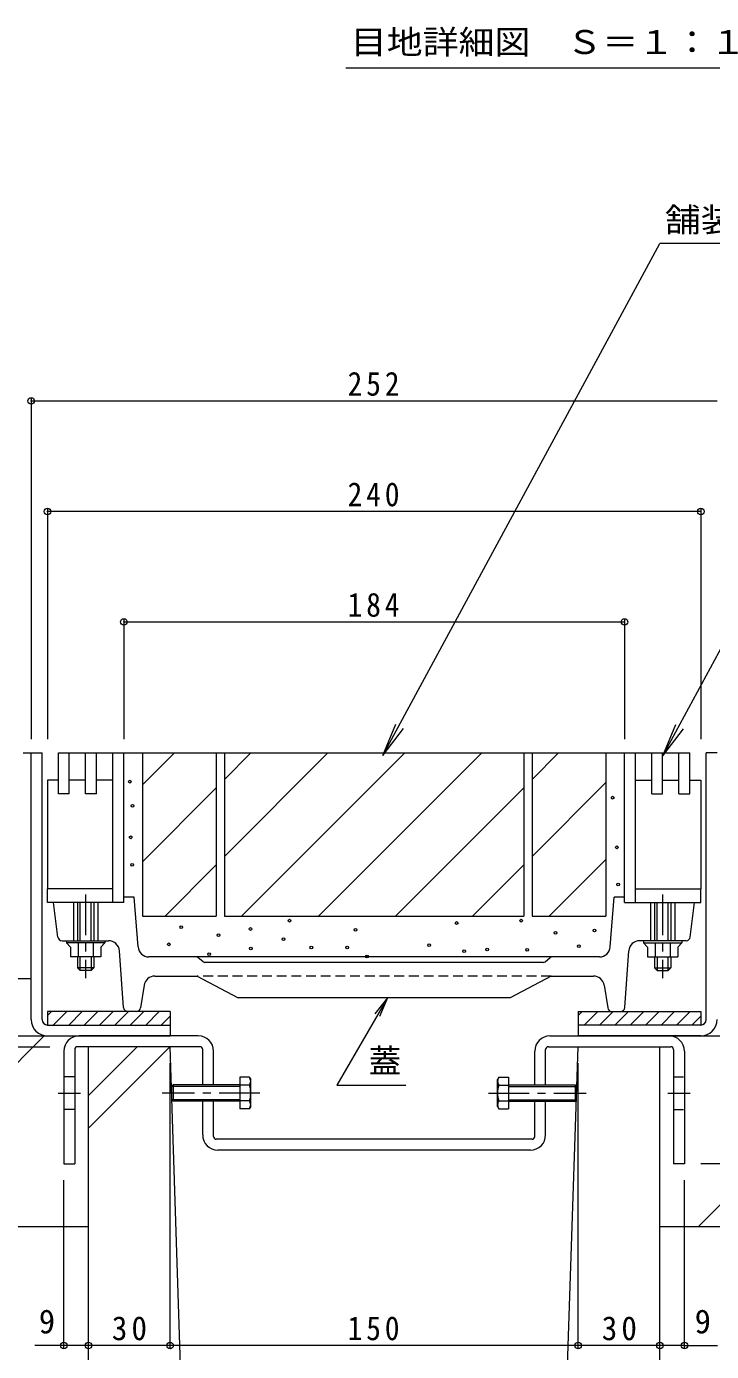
# Model space of a CAD drawing. Units: millimetres at full size, sheet at 1:3; some dimension numbers follow another scale. Extents: x -1121 to 1153, y -824 to 816.
# Drawn here: x 590.5 to 842.2, y -516.5 to -29.5 of the extents above; entities that cross this region are included whole.
import ezdxf
from ezdxf.enums import TextEntityAlignment as Align

# ---------------------------------------------------------------- set-up
doc = ezdxf.new("R2010")
doc.units = ezdxf.units.MM
doc.header["$LTSCALE"] = 3
doc.header["$PDMODE"] = 32
doc.header["$PDSIZE"] = 2.4
doc.linetypes.add('CHAIN1', pattern=[8, 5, -1, 1, -1])
doc.linetypes.add('DASHED1', pattern=[1.8, 1.2, -0.6])
for name, color, linetype, lineweight in [('4-1', 2, 'Continuous', 9), ('4-2', 3, 'Continuous', 9), ('4-4', 7, 'Continuous', 9), ('4-5', 7, 'Continuous', 9), ('4-8', 3, 'Continuous', 9), ('4-A', 2, 'Continuous', 9), ('4-E', 2, 'Continuous', 9), ('4-F', 6, 'Continuous', 9), ('F-5_F-5ﾚｲﾔ', 2, 'Continuous', 9)]:
    doc.layers.add(name, color=color, linetype=linetype, lineweight=lineweight)
doc.styles.add('ＭＳ ゴシック', font='')
doc.styles.get('ＭＳ ゴシック').set_extended_font_data('MS Gothic')

msp = doc.modelspace()

# ---------------------------------------------------------------- linework, layer by layer
at = {"layer": '4-1'}
for p, q in [((592.257, -296.5), (596.257, -296.5)), ((592.257, -394.5), (592.257, -296.5)), ((596.257, -394.5), (596.257, -296.5)), ((844.257, -296.5), (840.257, -296.5)), ((840.257, -394.5), (840.257, -296.5)), ((598.257, -391.5), (598.257, -396.5)), ((643.257, -391.5), (598.257, -391.5)), ((599.725, -391.5), (598.257, -392.968)), ((605.381, -391.5), (600.381, -396.5)), ((611.038, -391.5), (606.038, -396.5)), ((616.695, -391.5), (611.695, -396.5)), ((622.352, -391.5), (617.352, -396.5)), ((628.009, -391.5), (623.009, -396.5)), ((633.666, -391.5), (628.666, -396.5)), ((639.323, -391.5), (634.323, -396.5)), ((643.257, -393.222), (639.979, -396.5)), ((643.257, -391.5), (643.257, -400.5)), ((793.257, -391.5), (838.257, -391.5)), ((793.257, -391.5), (793.257, -400.5)), ((794.724, -391.5), (793.257, -392.968)), ((800.381, -391.5), (795.381, -396.5)), ((806.038, -391.5), (801.038, -396.5)), ((811.695, -391.5), (806.695, -396.5)), ((817.352, -391.5), (812.352, -396.5)), ((823.009, -391.5), (818.009, -396.5)), ((828.666, -391.5), (823.666, -396.5)), ((834.323, -391.5), (829.323, -396.5)), ((838.257, -393.222), (834.979, -396.5)), ((838.257, -391.5), (838.257, -396.5)), ((598.257, -396.5), (643.257, -396.5)), ((838.257, -396.5), (793.257, -396.5)), ((598.257, -400.5), (643.257, -400.5)), ((838.288, -400.5), (793.257, -400.5))]:
    msp.add_line(p, q, dxfattribs=at)
for centre, radius, start, end in [((598.257, -394.5), 6, 180, 270), ((598.257, -394.5), 2, 180, 270), ((838.257, -394.5), 2, 270, 0), ((838.257, -394.5), 6, 270, 0)]:
    msp.add_arc(centre, radius, start, end, dxfattribs=at)
at = {"layer": '4-2'}
for p, q in [((602.257, -311.5), (602.257, -296.5)), ((602.257, -296.5), (834.257, -296.5)), ((606.257, -311.5), (606.257, -296.5)), ((612.257, -311.5), (612.257, -296.5)), ((616.257, -311.5), (616.257, -296.5)), ((622.257, -351.5), (622.257, -296.5)), ((626.257, -351.5), (626.257, -296.5)), ((810.257, -351.5), (810.257, -296.5)), ((814.257, -351.5), (814.257, -296.5)), ((820.257, -311.5), (820.257, -296.5)), ((824.257, -311.5), (824.257, -296.5)), ((830.257, -311.5), (830.257, -296.5)), ((834.257, -311.5), (834.257, -296.5)), ((598.257, -306.5), (598.257, -346.5)), ((602.257, -306.5), (598.257, -306.5)), ((612.257, -306.5), (606.257, -306.5)), ((622.257, -306.5), (616.257, -306.5)), ((814.257, -306.5), (820.257, -306.5)), ((824.257, -306.5), (830.257, -306.5)), ((834.257, -306.5), (838.257, -306.5)), ((838.257, -306.5), (838.257, -346.5)), ((606.257, -311.5), (602.257, -311.5)), ((616.257, -311.5), (612.257, -311.5)), ((820.257, -311.5), (824.257, -311.5)), ((830.257, -311.5), (834.257, -311.5)), ((622.257, -346.5), (598.257, -346.5)), ((630.127, -349.5), (626.257, -349.5)), ((631.499, -367.799), (630.127, -349.5)), ((805.015, -367.799), (806.388, -349.5)), ((810.257, -349.5), (806.388, -349.5)), ((814.257, -346.5), (838.257, -346.5)), ((602.093, -364.187), (600.507, -351.5)), ((607.757, -351.5), (607.757, -365.501)), ((609.257, -351.5), (609.257, -365.501)), ((610.257, -365.501), (610.257, -351.5)), ((614.257, -365.501), (614.257, -351.5)), ((615.257, -351.5), (615.257, -365.501)), ((616.757, -351.5), (616.757, -365.501)), ((819.757, -351.5), (819.757, -365.501)), ((821.257, -351.5), (821.257, -365.501)), ((822.257, -365.501), (822.257, -351.5)), ((826.257, -365.501), (826.257, -351.5)), ((827.257, -351.5), (827.257, -365.501)), ((828.757, -351.5), (828.757, -365.501)), ((834.422, -364.187), (836.007, -351.5)), ((603.582, -365.501), (620.676, -365.501)), ((605.257, -365.501), (605.257, -366.301)), ((619.257, -366.301), (605.257, -366.301)), ((605.257, -366.301), (606.732, -367.9)), ((606.732, -367.9), (606.732, -371.501)), ((609.495, -366.301), (609.495, -371.501)), ((615.02, -366.301), (615.02, -371.501)), ((619.257, -366.301), (617.782, -367.9)), ((619.257, -365.501), (619.257, -366.301)), ((626.158, -390.107), (624.666, -369.216)), ((810.357, -390.107), (811.849, -369.216)), ((832.933, -365.501), (815.839, -365.501)), ((817.257, -365.501), (817.257, -366.301)), ((817.257, -366.301), (831.257, -366.301)), ((817.257, -366.301), (818.732, -367.9)), ((821.495, -366.301), (821.495, -371.501)), ((827.02, -366.301), (827.02, -371.501)), ((831.257, -366.301), (829.782, -367.9)), ((829.782, -367.9), (829.782, -371.501)), ((831.257, -365.501), (831.257, -366.301)), ((609.257, -371.501), (609.257, -375.501)), ((610.257, -376.501), (610.257, -371.501)), ((614.257, -371.501), (614.257, -376.501)), ((615.257, -371.501), (615.257, -375.501)), ((801.027, -371.5), (635.488, -371.5)), ((655.483, -373.281), (653.531, -371.719)), ((780.407, -373.5), (656.108, -373.5)), ((781.031, -373.281), (782.983, -371.719)), ((821.257, -371.501), (821.257, -375.501)), ((822.257, -371.501), (822.257, -376.501)), ((826.257, -376.501), (826.257, -371.501)), ((827.257, -371.501), (827.257, -375.501)), ((615.257, -375.501), (609.257, -375.501)), ((610.257, -376.501), (609.257, -375.501)), ((614.257, -376.501), (610.257, -376.501)), ((615.257, -375.501), (614.257, -376.501)), ((637.689, -378.5), (653.257, -378.5)), ((653.257, -378.5), (668.257, -386.5)), ((783.257, -378.5), (768.257, -386.5)), ((783.257, -378.5), (798.826, -378.5)), ((821.257, -375.501), (827.257, -375.501)), ((821.257, -375.501), (822.257, -376.501)), ((822.257, -376.501), (826.257, -376.501)), ((826.257, -376.501), (827.257, -375.501)), ((633.736, -381.892), (632.453, -390.228)), ((802.779, -381.892), (804.062, -390.228)), ((768.257, -386.5), (668.257, -386.5)), ((630.97, -391.5), (627.654, -391.5)), ((805.544, -391.5), (808.861, -391.5))]:
    msp.add_line(p, q, dxfattribs=at)
at = {"layer": '4-2', "linetype": 'CHAIN1'}
for p, q in [((612.257, -348.5), (612.257, -379.293)), ((824.257, -348.5), (824.257, -379.293))]:
    msp.add_line(p, q, dxfattribs=at)
at = {"layer": '4-2', "linetype": 'DASHED1'}
msp.add_line((783.257, -378.5), (653.257, -378.5), dxfattribs=at)
at = {"layer": '4-2'}
for points in [[(626.257, -351.5), (598.257, -351.5), (598.257, -346.5)], [(810.257, -351.5), (838.257, -351.5), (838.257, -346.5)], [(617.782, -367.9), (617.782, -371.501), (606.732, -371.501)], [(818.732, -367.9), (818.732, -371.501), (829.782, -371.501)]]:
    msp.add_lwpolyline(points, dxfattribs=at)
for centre, radius, start, end in [((603.582, -364.001), 1.5, 187.12668, 270), ((832.933, -364.001), 1.5, 270, 352.87332), ((620.676, -369.501), 4, 4.08583, 90), ((635.488, -367.5), 4, 184.28883, 270), ((801.027, -367.5), 4, 270, 355.71117), ((815.839, -369.501), 4, 90, 175.91417), ((652.906, -372.5), 1, 51.33894, 90), ((656.108, -372.5), 1, 231.33894, 270), ((780.407, -372.5), 1, 270, 308.66106), ((783.608, -372.5), 1, 90, 128.66106), ((637.689, -382.5), 4, 90, 171.254), ((798.826, -382.5), 4, 8.746, 90), ((627.654, -390), 1.5, 184.0858, 270), ((630.97, -390), 1.5, 270, 351.25363), ((805.544, -390), 1.5, 188.74637, 270), ((808.861, -390), 1.5, 270, 355.9142)]:
    msp.add_arc(centre, radius, start, end, dxfattribs=at)
at = {"layer": '4-4'}
for p, q in [((592.257, -166.242), (592.257, -291.5)), ((592.257, -167.142), (844.257, -167.142)), ((598.257, -206.878), (598.257, -291.5)), ((838.257, -207.778), (598.257, -207.778)), ((838.257, -206.878), (838.257, -291.5)), ((626.257, -247.461), (626.257, -291.5)), ((626.257, -248.361), (810.257, -248.361)), ((810.257, -247.461), (810.257, -291.5)), ((558.036, -404.5), (599.065, -404.5)), ((643.257, -515.176), (643.257, -410.5)), ((793.257, -515.176), (793.257, -410.5)), ((1089.268, -447.5), (838.257, -447.5)), ((604.257, -515.176), (604.257, -453.5)), ((832.257, -515.176), (832.257, -453.5)), ((604.257, -514.276), (593.622, -514.276)), ((613.257, -514.276), (604.257, -514.276)), ((643.257, -514.276), (613.257, -514.276)), ((793.257, -514.276), (643.257, -514.276)), ((823.257, -514.276), (793.257, -514.276)), ((832.257, -514.276), (823.257, -514.276)), ((832.257, -514.276), (844.392, -514.276))]:
    msp.add_line(p, q, dxfattribs=at)
for p in [(592.257, -167.142), (598.257, -207.778), (838.257, -207.778), (626.257, -248.361), (810.257, -248.361), (604.257, -514.276), (613.257, -514.276), (643.257, -514.276), (793.257, -514.276), (823.257, -514.276), (832.257, -514.276)]:
    msp.add_point(p, dxfattribs=at)
at = {"layer": '4-5'}
for p, q in [((721.429, -297.471), (823.211, -109.315)), ((865.135, -109.315), (823.211, -109.315)), ((824.305, -297.547), (881.085, -192.581)), ((721.429, -297.471), (726.213, -285.922)), ((824.305, -297.547), (829.088, -285.998)), ((721.429, -297.471), (729.038, -287.554)), ((824.305, -297.547), (831.914, -287.63)), ((723.105, -386.5), (704.556, -418.627)), ((723.105, -386.5), (718.539, -392.45)), ((723.105, -386.5), (720.235, -393.429)), ((704.556, -418.627), (729.898, -418.627))]:
    msp.add_line(p, q, dxfattribs=at)
at = {"layer": '4-8'}
for p, q in [((653.657, -400.5), (609.857, -400.5)), ((782.857, -400.5), (826.657, -400.5)), ((608.257, -405.5), (608.257, -447.5)), ((654.257, -404.5), (609.257, -404.5)), ((655.257, -418.5), (655.257, -405.5)), ((659.257, -418.5), (659.257, -406.1)), ((777.257, -418.5), (777.257, -406.1)), ((781.257, -418.5), (781.257, -405.5)), ((782.257, -404.5), (827.257, -404.5)), ((828.257, -405.5), (828.257, -447.5)), ((655.257, -436.9), (655.257, -424.5)), ((659.257, -437.5), (659.257, -424.5)), ((777.257, -437.5), (777.257, -424.5)), ((781.257, -436.9), (781.257, -424.5)), ((776.257, -438.5), (660.257, -438.5)), ((775.657, -442.5), (660.857, -442.5))]:
    msp.add_line(p, q, dxfattribs=at)
at = {"layer": '4-8', "linetype": 'DASHED1'}
for p, q in [((608.257, -415.5), (604.257, -415.5)), ((828.257, -415.5), (832.257, -415.5)), ((608.257, -427.5), (604.257, -427.5)), ((828.257, -427.5), (832.257, -427.5))]:
    msp.add_line(p, q, dxfattribs=at)
at = {"layer": '4-8', "linetype": 'CHAIN1'}
for p, q in [((602.114, -421.5), (610.371, -421.5)), ((826.129, -421.5), (834.386, -421.5))]:
    msp.add_line(p, q, dxfattribs=at)
at = {"layer": '4-8'}
for points in [[(604.257, -406.1), (604.257, -447.5), (608.257, -447.5)], [(832.257, -406.1), (832.257, -447.5), (828.257, -447.5)]]:
    msp.add_lwpolyline(points, dxfattribs=at)
for centre, radius, start, end in [((609.857, -406.1), 5.6, 90, 180), ((653.657, -406.1), 5.6, 0, 90), ((782.857, -406.1), 5.6, 90, 180), ((826.657, -406.1), 5.6, 0, 90), ((609.257, -405.5), 1, 90, 180), ((654.257, -405.5), 1, 0, 90), ((782.257, -405.5), 1, 90, 180), ((827.257, -405.5), 1, 0, 90), ((660.857, -436.9), 5.6, 180, 270), ((660.257, -437.5), 1, 180, 270), ((775.657, -436.9), 5.6, 270, 0), ((776.257, -437.5), 1, 270, 0)]:
    msp.add_arc(centre, radius, start, end, dxfattribs=at)
at = {"layer": '4-A'}
for p, q in [((643.905, -419.042), (644.447, -418.5)), ((668.905, -418.5), (644.447, -418.5)), ((644.447, -418.5), (644.447, -424.5)), ((672.458, -415.727), (668.905, -415.727)), ((668.905, -415.727), (668.905, -427.274)), ((672.458, -418.614), (668.905, -418.614)), ((672.458, -415.727), (672.905, -416.5)), ((672.905, -426.5), (672.905, -416.5)), ((764.056, -415.727), (763.61, -416.5)), ((763.61, -426.5), (763.61, -416.5)), ((764.056, -415.727), (767.61, -415.727)), ((764.056, -418.614), (767.61, -418.614)), ((767.61, -415.727), (767.61, -427.274)), ((767.61, -418.5), (792.068, -418.5)), ((792.61, -419.042), (792.068, -418.5)), ((792.068, -418.5), (792.068, -424.5)), ((668.905, -419.042), (643.905, -419.042)), ((643.905, -423.959), (643.905, -419.042)), ((767.61, -419.042), (792.61, -419.042)), ((792.61, -423.959), (792.61, -419.042)), ((668.905, -423.959), (643.905, -423.959)), ((643.905, -423.959), (644.447, -424.5)), ((668.905, -424.5), (644.447, -424.5)), ((672.458, -424.387), (668.905, -424.387)), ((672.458, -427.274), (668.905, -427.274)), ((672.905, -426.5), (672.458, -427.274)), ((763.61, -426.5), (764.056, -427.274)), ((764.056, -424.387), (767.61, -424.387)), ((764.056, -427.274), (767.61, -427.274)), ((767.61, -423.959), (792.61, -423.959)), ((767.61, -424.5), (792.068, -424.5)), ((792.61, -423.959), (792.068, -424.5))]:
    msp.add_line(p, q, dxfattribs=at)
at = {"layer": '4-A', "linetype": 'CHAIN1'}
for p, q in [((676.266, -421.5), (640.372, -421.5)), ((760.249, -421.5), (796.143, -421.5))]:
    msp.add_line(p, q, dxfattribs=at)
at = {"layer": '4-A'}
for centre, radius, start, end in [((669.507, -417.431), 3.408, 4.38425, 29.99998), ((670.059, -417.08), 2.848, 327.42444, 358.1913), ((663.352, -421.5), 9.553, 342.41203, 17.58795), ((767.007, -417.431), 3.408, 150.00002, 175.61575), ((766.456, -417.08), 2.848, 181.8087, 212.57556), ((773.163, -421.5), 9.553, 162.41205, 197.58797), ((669.507, -425.57), 3.408, 330, 355.61574), ((670.059, -425.92), 2.848, 1.80869, 32.57555), ((767.007, -425.57), 3.408, 184.38426, 210), ((766.456, -425.92), 2.848, 147.42445, 178.19131)]:
    msp.add_arc(centre, radius, start, end, dxfattribs=at)
at = {"layer": '4-E'}
for p, q in [((589.257, -296.5), (592.257, -296.5)), ((633.127, -296.5), (660.257, -296.5)), ((633.127, -308.224), (644.85, -296.5)), ((660.257, -296.5), (660.257, -356.5)), ((663.257, -306.24), (672.997, -296.5)), ((663.257, -334.525), (701.282, -296.5)), ((663.257, -296.5), (773.257, -296.5)), ((669.566, -356.5), (729.566, -296.5)), ((697.85, -356.5), (757.85, -296.5)), ((773.257, -296.5), (773.257, -356.5)), ((776.257, -306.24), (785.997, -296.5)), ((776.257, -296.5), (776.257, -356.5)), ((776.257, -296.5), (803.388, -296.5)), ((803.388, -296.5), (803.388, -356.5)), ((633.127, -336.508), (660.257, -309.377)), ((726.134, -356.5), (773.257, -309.377)), ((776.257, -334.525), (803.388, -307.394)), ((782.566, -356.5), (803.388, -335.678)), ((641.419, -356.5), (660.257, -337.662)), ((754.419, -356.5), (773.257, -337.662)), ((776.257, -356.5), (803.388, -356.5)), ((592.257, -379.5), (562.177, -379.5)), ((439.057, -400.5), (609.857, -400.5)), ((538.557, -459.024), (597.081, -400.5)), ((826.657, -400.5), (997.457, -400.5)), ((837.444, -470.5), (897.457, -410.487)), ((439.057, -470.5), (613.257, -470.5)), ((823.257, -470.5), (997.457, -470.5))]:
    msp.add_line(p, q, dxfattribs=at)
for points in [[(633.127, -296.5), (633.127, -356.5), (660.257, -356.5)], [(663.257, -296.5), (663.257, -356.5), (773.257, -356.5)]]:
    msp.add_lwpolyline(points, dxfattribs=at)
at = {"layer": '4-E', "color": 7}
for centre in [(628.469, -307.052), (629.493, -315.923), (805.884, -312.938), (628.81, -327.523), (807.42, -331.191), (629.322, -337.588), (807.931, -344.838), (647.405, -360.533), (687.153, -358.144), (748.566, -358.997), (772.278, -358.144), (661.052, -363.433), (672.823, -361.215), (684.935, -364.968), (711.377, -361.556), (784.902, -362.58), (799.231, -361.727), (642.799, -366.845), (657.64, -370.427), (672.993, -368.38), (695.17, -368.039), (708.306, -368.039), (738.501, -367.186), (751.295, -369.404), (759.825, -368.721), (774.495, -368.892), (793.431, -367.527), (715.641, -371.28)]:
    msp.add_circle(centre, 0.5, dxfattribs=at)
at = {"layer": '4-F'}
for p, q in [((613.257, -564.5), (613.257, -404.5)), ((643.257, -404.5), (613.257, -404.5)), ((613.257, -434.391), (643.148, -404.5)), ((613.257, -422.391), (631.148, -404.5)), ((647.291, -525.5), (643.257, -404.5)), ((789.224, -525.5), (793.257, -404.5)), ((793.257, -404.5), (823.257, -404.5)), ((823.257, -564.5), (823.257, -404.5))]:
    msp.add_line(p, q, dxfattribs=at)
at = {"layer": 'F-5_F-5ﾚｲﾔ', "color": 7}
msp.add_line((858.797, -44.825), (707.863, -44.825), dxfattribs=at)

# ---------------------------------------------------------------- texts
at = {"layer": '4-4', "color": 2, "style": 'ＭＳ ゴシック'}
for p in [(595.055, -512.476), (836.014, -512.476)]:
    msp.add_text('9', height=8.798, dxfattribs=at).set_placement(p, align=Align.BOTTOM_LEFT)
at = {"layer": '4-4', "color": 2, "char_height": 8.798, "attachment_point": 7, "style": 'ＭＳ ゴシック'}
for s, insert in [('\\T1.27;\\W0.9;252', (708.507, -165.342)), ('\\T1.27;\\W0.9;240', (708.507, -205.978)), ('\\T1.27;\\W0.9;184', (708.507, -246.561)), ('\\T1.27;\\W0.95;30', (621.882, -512.476)), ('\\T1.27;\\W0.9;150', (708.507, -512.476)), ('\\T1.27;\\W0.95;30', (801.882, -512.476))]:
    msp.add_mtext(s, dxfattribs=dict(at, insert=insert))
at = {"layer": '4-5', "color": 2, "style": 'ＭＳ ゴシック', "width": 1.1}
msp.add_text('舗装材', height=8.798, dxfattribs=at).set_placement((825.059, -107.64), align=Align.BOTTOM_LEFT)
at = {"layer": '4-5', "color": 2, "style": 'ＭＳ ゴシック'}
msp.add_text('蓋', height=8.798, dxfattribs=at).set_placement((716.211, -416.746), align=Align.BOTTOM_LEFT)
at = {"layer": 'F-5_F-5ﾚｲﾔ', "style": 'ＭＳ ゴシック', "width": 1.1}
msp.add_text('目地詳細図\u3000Ｓ＝１：１', height=8.798, dxfattribs=at).set_placement((709.673, -42.245), align=Align.BOTTOM_LEFT)

doc.saveas('drawing.dxf')
